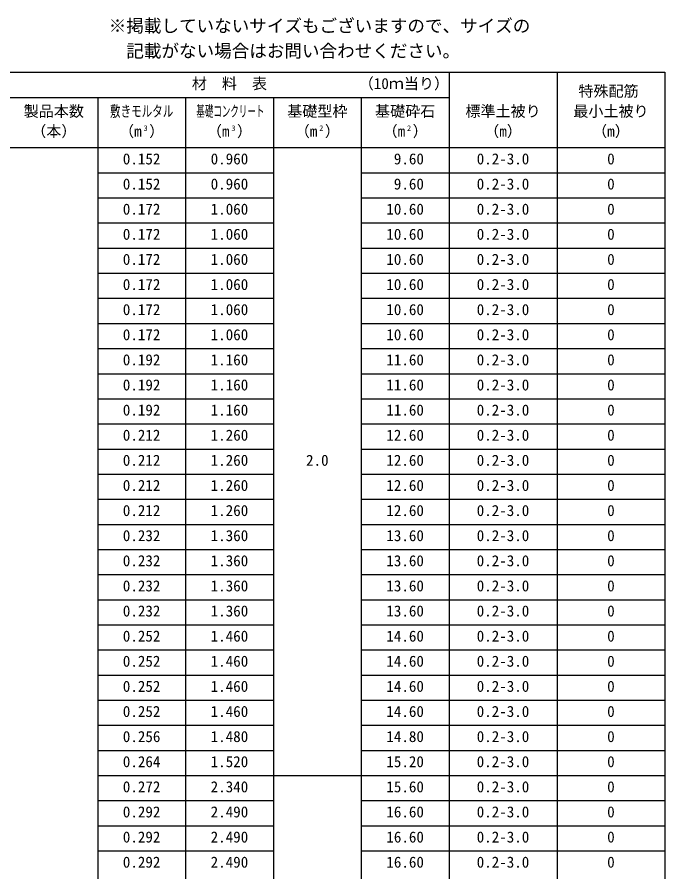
# Model space of a CAD drawing. Units: millimetres, scale not verified. Extents: x -50400 to 50400, y -17820 to 17820.
# Drawn here: x -40434 to -33981, y -73 to 8436 of the extents above; entities that cross this region are included whole.
import ezdxf
from ezdxf.enums import TextEntityAlignment as Align

# ---------------------------------------------------------------- set-up
doc = ezdxf.new("R2010")
doc.units = ezdxf.units.MM
doc.header["$LTSCALE"] = 60
for name, color, linetype, lineweight in [('0-3_HYO', 3, 'Continuous', 25), ('0-4_HYO2', 4, 'Continuous', 25), ('0-7_TXT', 7, 'Continuous', 25)]:
    doc.layers.add(name, color=color, linetype=linetype, lineweight=lineweight)
doc.styles.add('ＭＳ ゴシック', font='')
doc.styles.get('ＭＳ ゴシック').set_extended_font_data('MS Gothic')

msp = doc.modelspace()

# ---------------------------------------------------------------- linework, layer by layer
at = {"layer": '0-3_HYO'}
for p, q in [((-47255.9, 7886.67), (-33980.9, 7886.68)), ((-36130.9, 7886.68), (-36130.9, -9613.32)), ((-35055.9, 7886.68), (-35055.9, -9613.32)), ((-33980.9, 7886.68), (-33980.9, -9613.32)), ((-45255.9, 7636.68), (-36130.9, 7636.68)), ((-39630.9, 7636.68), (-39630.9, -9613.32)), ((-38755.9, 7636.68), (-38755.9, -9613.32)), ((-37880.9, 7636.68), (-37880.9, -9613.32)), ((-37005.9, 7636.68), (-37005.9, -9613.32)), ((-47255.9, 7136.68), (-33980.9, 7136.68))]:
    msp.add_line(p, q, dxfattribs=at)
at = {"layer": '0-4_HYO2'}
for p, q in [((-39630.9, 6886.68), (-37880.9, 6886.68)), ((-37005.9, 6886.68), (-33980.9, 6886.68)), ((-39630.9, 6636.68), (-37880.9, 6636.68)), ((-37005.9, 6636.68), (-33980.9, 6636.68)), ((-39630.9, 6386.68), (-37880.9, 6386.68)), ((-37005.9, 6386.68), (-33980.9, 6386.68)), ((-39630.9, 6136.68), (-37880.9, 6136.68)), ((-37005.9, 6136.68), (-33980.9, 6136.68)), ((-39630.9, 5886.68), (-37880.9, 5886.68)), ((-37005.9, 5886.68), (-33980.9, 5886.68)), ((-39630.9, 5636.68), (-37880.9, 5636.68)), ((-37005.9, 5636.68), (-33980.9, 5636.68)), ((-39630.9, 5386.68), (-37880.9, 5386.68)), ((-37005.9, 5386.68), (-33980.9, 5386.68)), ((-39630.9, 5136.68), (-37880.9, 5136.68)), ((-37005.9, 5136.68), (-33980.9, 5136.68)), ((-39630.9, 4886.68), (-37880.9, 4886.68)), ((-37005.9, 4886.68), (-33980.9, 4886.68)), ((-39630.9, 4636.68), (-37880.9, 4636.68)), ((-37005.9, 4636.68), (-33980.9, 4636.68)), ((-39630.9, 4386.68), (-37880.9, 4386.68)), ((-37005.9, 4386.68), (-33980.9, 4386.68)), ((-39630.9, 4136.68), (-37880.9, 4136.68)), ((-37005.9, 4136.68), (-33980.9, 4136.68)), ((-39630.9, 3886.68), (-37880.9, 3886.68)), ((-37005.9, 3886.68), (-33980.9, 3886.68)), ((-39630.9, 3636.68), (-37880.9, 3636.68)), ((-37005.9, 3636.68), (-33980.9, 3636.68)), ((-39630.9, 3386.68), (-37880.9, 3386.68)), ((-37005.9, 3386.68), (-33980.9, 3386.68)), ((-39630.9, 3136.68), (-37880.9, 3136.68)), ((-37005.9, 3136.68), (-33980.9, 3136.68)), ((-39630.9, 2886.68), (-37880.9, 2886.68)), ((-37005.9, 2886.68), (-33980.9, 2886.68)), ((-39630.9, 2636.68), (-37880.9, 2636.68)), ((-37005.9, 2636.68), (-33980.9, 2636.68)), ((-39630.9, 2386.68), (-37880.9, 2386.68)), ((-37005.9, 2386.68), (-33980.9, 2386.68)), ((-39630.9, 2136.68), (-37880.9, 2136.68)), ((-37005.9, 2136.68), (-33980.9, 2136.68)), ((-39630.9, 1886.68), (-37880.9, 1886.68)), ((-37005.9, 1886.68), (-33980.9, 1886.68)), ((-39630.9, 1636.68), (-37880.9, 1636.68)), ((-37005.9, 1636.68), (-33980.9, 1636.68)), ((-39630.9, 1386.68), (-37880.9, 1386.68)), ((-37005.9, 1386.68), (-33980.9, 1386.68)), ((-39630.9, 1136.68), (-37880.9, 1136.68)), ((-37005.9, 1136.68), (-33980.9, 1136.68)), ((-39630.9, 886.68), (-33980.9, 886.68)), ((-39630.9, 636.68), (-37880.9, 636.68)), ((-37005.9, 636.68), (-33980.9, 636.68)), ((-39630.9, 386.68), (-37880.9, 386.68)), ((-37005.9, 386.68), (-33980.9, 386.68)), ((-39630.9, 136.68), (-37880.9, 136.68)), ((-37005.9, 136.68), (-33980.9, 136.68))]:
    msp.add_line(p, q, dxfattribs=at)

# ---------------------------------------------------------------- texts
at = {"layer": '0-7_TXT', "style": 'ＭＳ ゴシック'}
for s, height, p in [('※掲載していないサイズもございますので、サイズの', 128.3, (-39521.26, 8246.67)), ('\u3000記載がない場合はお問い合わせください。', 128.3, (-39521.26, 7996.67)), ('材  料  表', 110, (-38693.4, 7686.68)), ('（', 110, (-37030.9, 7686.68)), ('0', 110, (-36805.9, 7686.68)), ('当', 110, (-36580.9, 7686.68)), ('り', 110, (-36430.9, 7686.68)), ('）', 110, (-36280.9, 7686.68)), ('1', 110, (-36880.9, 7686.68)), ('ｍ', 110, (-36730.9, 7686.68)), ('特殊配筋', 110, (-34842.57, 7611.68)), ('製品本数', 110, (-40368.4, 7411.68)), ('基礎型枠', 110, (-37743.4, 7411.68)), ('基礎砕石', 110, (-36868.4, 7411.68)), ('標準土被り', 110, (-35968.4, 7411.68)), ('最小土被り', 110, (-34893.4, 7411.68)), ('（本）', 110, (-40293.4, 7211.68)), ('（m ）', 110, (-39418.4, 7211.68)), ('3', 54.99, (-39174.69, 7286.68)), ('（m ）', 110, (-38543.4, 7211.68)), ('3', 54.99, (-38299.69, 7286.68)), ('（m ）', 110, (-37668.4, 7211.68)), ('2', 54.99, (-37424.69, 7286.68)), ('（m ）', 110, (-36793.4, 7211.68)), ('2', 54.99, (-36549.69, 7286.68)), ('（m）', 110, (-35780.9, 7211.68)), ('（m）', 110, (-34705.9, 7211.68)), ('0.152', 110, (-39380.9, 6936.68)), ('0.960', 110, (-38505.9, 6936.68)), (' 9.60', 110, (-36755.9, 6936.68)), ('0.2-3.0', 110, (-35855.9, 6936.68)), ('0', 110, (-34555.9, 6936.68)), ('0.152', 110, (-39380.9, 6686.68)), ('0.960', 110, (-38505.9, 6686.68)), (' 9.60', 110, (-36755.9, 6686.68)), ('0.2-3.0', 110, (-35855.9, 6686.68)), ('0', 110, (-34555.9, 6686.68)), ('0.172', 110, (-39380.9, 6436.68)), ('1.060', 110, (-38505.9, 6436.68)), ('10.60', 110, (-36755.9, 6436.68)), ('0.2-3.0', 110, (-35855.9, 6436.68)), ('0', 110, (-34555.9, 6436.68)), ('0.172', 110, (-39380.9, 6186.68)), ('1.060', 110, (-38505.9, 6186.68)), ('10.60', 110, (-36755.9, 6186.68)), ('0.2-3.0', 110, (-35855.9, 6186.68)), ('0', 110, (-34555.9, 6186.68)), ('0.172', 110, (-39380.9, 5936.68)), ('1.060', 110, (-38505.9, 5936.68)), ('10.60', 110, (-36755.9, 5936.68)), ('0.2-3.0', 110, (-35855.9, 5936.68)), ('0', 110, (-34555.9, 5936.68)), ('0.172', 110, (-39380.9, 5686.68)), ('1.060', 110, (-38505.9, 5686.68)), ('10.60', 110, (-36755.9, 5686.68)), ('0.2-3.0', 110, (-35855.9, 5686.69)), ('0', 110, (-34555.9, 5686.69)), ('0.172', 110, (-39380.9, 5436.68)), ('1.060', 110, (-38505.9, 5436.68)), ('10.60', 110, (-36755.9, 5436.68)), ('0.2-3.0', 110, (-35855.9, 5436.69)), ('0', 110, (-34555.9, 5436.69)), ('0.172', 110, (-39380.9, 5186.68)), ('1.060', 110, (-38505.9, 5186.68)), ('10.60', 110, (-36755.9, 5186.68)), ('0.2-3.0', 110, (-35855.9, 5186.69)), ('0', 110, (-34555.9, 5186.69)), ('0.192', 110, (-39380.9, 4936.68)), ('1.160', 110, (-38505.9, 4936.68)), ('11.60', 110, (-36755.9, 4936.68)), ('0.2-3.0', 110, (-35855.9, 4936.68)), ('0', 110, (-34555.9, 4936.68)), ('0.192', 110, (-39380.9, 4686.68)), ('1.160', 110, (-38505.9, 4686.68)), ('11.60', 110, (-36755.9, 4686.68)), ('0.2-3.0', 110, (-35855.9, 4686.69)), ('0', 110, (-34555.9, 4686.69)), ('0.192', 110, (-39380.9, 4436.68)), ('1.160', 110, (-38505.9, 4436.68)), ('11.60', 110, (-36755.9, 4436.68)), ('0.2-3.0', 110, (-35855.9, 4436.69)), ('0', 110, (-34555.9, 4436.69)), ('0.212', 110, (-39380.9, 4186.68)), ('1.260', 110, (-38505.9, 4186.68)), ('12.60', 110, (-36755.9, 4186.68)), ('0.2-3.0', 110, (-35855.9, 4186.69)), ('0', 110, (-34555.9, 4186.69)), ('0.212', 110, (-39380.9, 3936.68)), ('1.260', 110, (-38505.9, 3936.68)), ('2.0', 110, (-37555.9, 3936.67)), ('12.60', 110, (-36755.9, 3936.68)), ('0.2-3.0', 110, (-35855.9, 3936.69)), ('0', 110, (-34555.9, 3936.69)), ('0.212', 110, (-39380.9, 3686.68)), ('1.260', 110, (-38505.9, 3686.68)), ('12.60', 110, (-36755.9, 3686.68)), ('0.2-3.0', 110, (-35855.9, 3686.69)), ('0', 110, (-34555.9, 3686.69)), ('0.212', 110, (-39380.9, 3436.68)), ('1.260', 110, (-38505.9, 3436.68)), ('12.60', 110, (-36755.9, 3436.68)), ('0.2-3.0', 110, (-35855.9, 3436.69)), ('0', 110, (-34555.9, 3436.69)), ('0.232', 110, (-39380.9, 3186.68)), ('1.360', 110, (-38505.9, 3186.68)), ('13.60', 110, (-36755.9, 3186.68)), ('0.2-3.0', 110, (-35855.9, 3186.69)), ('0', 110, (-34555.9, 3186.69)), ('0.232', 110, (-39380.9, 2936.68)), ('1.360', 110, (-38505.9, 2936.68)), ('13.60', 110, (-36755.9, 2936.68)), ('0.2-3.0', 110, (-35855.9, 2936.68)), ('0', 110, (-34555.9, 2936.68)), ('0.232', 110, (-39380.9, 2686.68)), ('1.360', 110, (-38505.9, 2686.68)), ('13.60', 110, (-36755.9, 2686.68)), ('0.2-3.0', 110, (-35855.9, 2686.69)), ('0', 110, (-34555.9, 2686.69)), ('0.232', 110, (-39380.9, 2436.68)), ('1.360', 110, (-38505.9, 2436.68)), ('13.60', 110, (-36755.9, 2436.68)), ('0.2-3.0', 110, (-35855.9, 2436.69)), ('0', 110, (-34555.9, 2436.69)), ('0.252', 110, (-39380.9, 2186.68)), ('1.460', 110, (-38505.9, 2186.68)), ('14.60', 110, (-36755.9, 2186.68)), ('0.2-3.0', 110, (-35855.9, 2186.69)), ('0', 110, (-34555.9, 2186.69)), ('0.252', 110, (-39380.9, 1936.68)), ('1.460', 110, (-38505.9, 1936.68)), ('14.60', 110, (-36755.9, 1936.68)), ('0.2-3.0', 110, (-35855.9, 1936.69)), ('0', 110, (-34555.9, 1936.69)), ('0.252', 110, (-39380.9, 1686.68)), ('1.460', 110, (-38505.9, 1686.68)), ('14.60', 110, (-36755.9, 1686.68)), ('0.2-3.0', 110, (-35855.9, 1686.69)), ('0', 110, (-34555.9, 1686.69)), ('0.252', 110, (-39380.9, 1436.68)), ('1.460', 110, (-38505.9, 1436.68)), ('14.60', 110, (-36755.9, 1436.68)), ('0.2-3.0', 110, (-35855.9, 1436.69)), ('0', 110, (-34555.9, 1436.69)), ('0.256', 110, (-39380.9, 1186.68)), ('1.480', 110, (-38505.9, 1186.68)), ('14.80', 110, (-36755.9, 1186.68)), ('0.2-3.0', 110, (-35855.9, 1186.69)), ('0', 110, (-34555.9, 1186.69)), ('0.264', 110, (-39380.9, 936.68)), ('1.520', 110, (-38505.9, 936.68)), ('15.20', 110, (-36755.9, 936.68)), ('0.2-3.0', 110, (-35855.9, 936.69)), ('0', 110, (-34555.9, 936.69)), ('0.272', 110, (-39380.9, 686.68)), ('2.340', 110, (-38505.9, 686.68)), ('15.60', 110, (-36755.9, 686.68)), ('0.2-3.0', 110, (-35855.9, 686.69)), ('0', 110, (-34555.9, 686.69)), ('0.292', 110, (-39380.9, 436.68)), ('2.490', 110, (-38505.9, 436.68)), ('16.60', 110, (-36755.9, 436.68)), ('0.2-3.0', 110, (-35855.9, 436.69)), ('0', 110, (-34555.9, 436.69)), ('0.292', 110, (-39380.9, 186.68)), ('2.490', 110, (-38505.9, 186.68)), ('16.60', 110, (-36755.9, 186.68)), ('0.2-3.0', 110, (-35855.9, 186.69)), ('0', 110, (-34555.9, 186.69)), ('0.292', 110, (-39380.9, -63.32)), ('2.490', 110, (-38505.9, -63.32)), ('16.60', 110, (-36755.9, -63.32)), ('0.2-3.0', 110, (-35855.9, -63.31)), ('0', 110, (-34555.9, -63.31))]:
    msp.add_text(s, height=height, dxfattribs=at).set_placement(p, align=Align.BOTTOM_LEFT)
for s, width, p in [('敷きモルタル', 0.7, (-39508.4, 7411.68)), ('基礎コンクリート', 0.55, (-38648.4, 7411.68))]:
    msp.add_text(s, height=110, dxfattribs=dict(at, width=width)).set_placement(p, align=Align.BOTTOM_LEFT)

doc.saveas('drawing.dxf')
